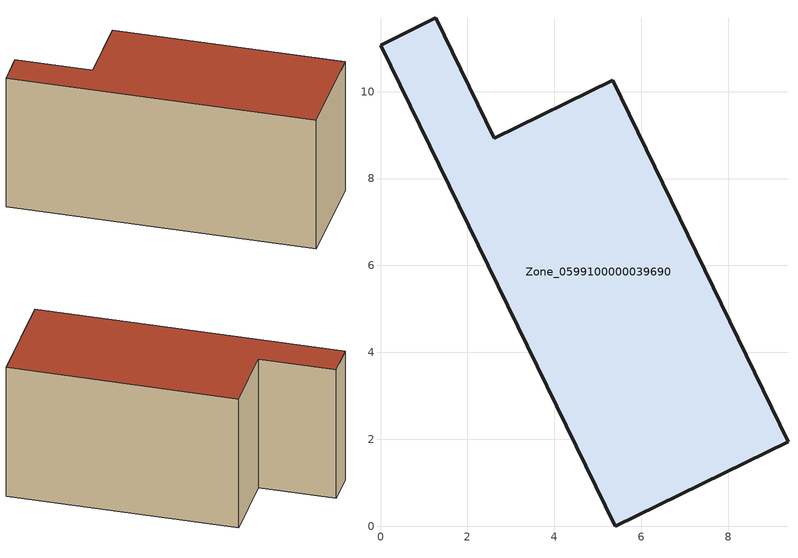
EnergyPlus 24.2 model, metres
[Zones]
Zone_0599100000039690
 floor ground (C_G): 5.4,0 0,11.07 1.27,11.7 2.62,8.93 5.35,10.26 9.38,1.94 z0
 wall outside (C_F): 2.62,8.93 1.27,11.7 0,11.07 5.4,0 9.38,1.94 5.35,10.26 2.62,8.93 z0:5.81
 roof outside (C_R): 9.38,1.94 5.35,10.26 2.62,8.93 1.27,11.7 0,11.07 5.4,0 z5.81
[BUILDING]
Pand.0599100000039690: North Axis=0; Terrain=City; Loads Convergence Tolerance Value=0.04; Temperature Convergence Tolerance Value=0.4; Solar Distribution=FullExterior; Maximum Number of Warmup Days=25; Minimum Number of Warmup Days=1
[Site:Location]
Rotterdam.The.Hague.AP_ZH_NLD Design_Conditions: Latitude=51.96; Longitude=4.45; Time Zone=1; Elevation=-4.5
[SITE:GROUNDTEMPERATURE:BUILDINGSURFACE]
18, 18, 18, 18, 18, 18, 18, 18, 18, 18, 18, 18
[MATERIAL] Thermal Absorptance=0.9; Solar Absorptance=0.7; Visible Absorptance=0.7
Name | Roughness | Thickness | Conductivity | Density | Specific Heat
G.TC.1946-1964 | MediumSmooth | 0.15 | 1 | 540 | 1210
F.TC.1946-1964 | Rough | 0.3 | 0.857143 | 1920 | 840
R.TC.1946-1964 | MediumRough | 0.2 | 0.235294 | 1500 | 1000
[CONSTRUCTION]
C_G: G.TC.1946-1964
C_F: F.TC.1946-1964
C_R: R.TC.1946-1964
[ZONE]
Zone_0599100000039690: Type=1; Multiplier=1; Ceiling Height=Autocalculate; Volume=Autocalculate; Floor Area=autocalculate; Part of Total Floor Area=Yes
[ZONEINFILTRATION:DESIGNFLOWRATE]
Infil_Zone_0599100000039690: Zone or ZoneList or Space or SpaceList=Zone_0599100000039690; Schedule=AlwaysOn; Design Flow Rate Calculation Method=Flow/Area; Flow Rate per Floor Area=0.003; Constant Term Coefficient=1; Temperature Term Coefficient=0; Velocity Term Coefficient=0; Velocity Squared Term Coefficient=0
[HVACTEMPLATE:ZONE:IDEALLOADSAIRSYSTEM]
Zone_0599100000039690: Maximum Heating Supply Air Temperature=50; Minimum Cooling Supply Air Temperature=13; Maximum Heating Supply Air Humidity Ratio=0.0156; Minimum Cooling Supply Air Humidity Ratio=0.0077; Heating Limit=NoLimit; Cooling Limit=NoLimit; Dehumidification Control Type=ConstantSensibleHeatRatio; Cooling Sensible Heat Ratio=0.7; Dehumidification Setpoint=60; Humidification Control Type=None; Humidification Setpoint=30; Outdoor Air Method=None; Outdoor Air Flow Rate per Person=0.00944; Outdoor Air Flow Rate per Zone Floor Area=0; Outdoor Air Flow Rate per Zone=0; Demand Controlled Ventilation Type=None; Outdoor Air Economizer Type=NoEconomizer; Heat Recovery Type=None; Sensible Heat Recovery Effectiveness=0.7; Latent Heat Recovery Effectiveness=0.65
[ZONECONTROL:THERMOSTAT]
ThermostatControl_Zone_0599100000039690: Zone or ZoneList=Zone_0599100000039690; Control Type Schedule=DualSetpointControlType; Control 1=Thermostat_Zone_0599100000039690; Temperature Difference Between Cutout And Setpoint=0
[THERMOSTATSETPOINT:DUALSETPOINT]
Thermostat_Zone_0599100000039690: Heating Setpoint Temperature Schedule=HeatingSetpoint_Zone_0599100000039690; Cooling Setpoint Temperature Schedule=CoolingSetpoint_Zone_0599100000039690
[SCHEDULE:COMPACT]
HeatingSetpoint_Zone_0599100000039690: Through: 12/31, For: AllDays, Until: 24:00, 21
CoolingSetpoint_Zone_0599100000039690: Through: 12/31, For: AllDays, Until: 24:00, 24
DualSetpointControlType: Through: 12/31, For: AllDays, Until: 24:00, 4
AlwaysOn: Through: 12/31, For: AllDays, Until: 24:00, 1
